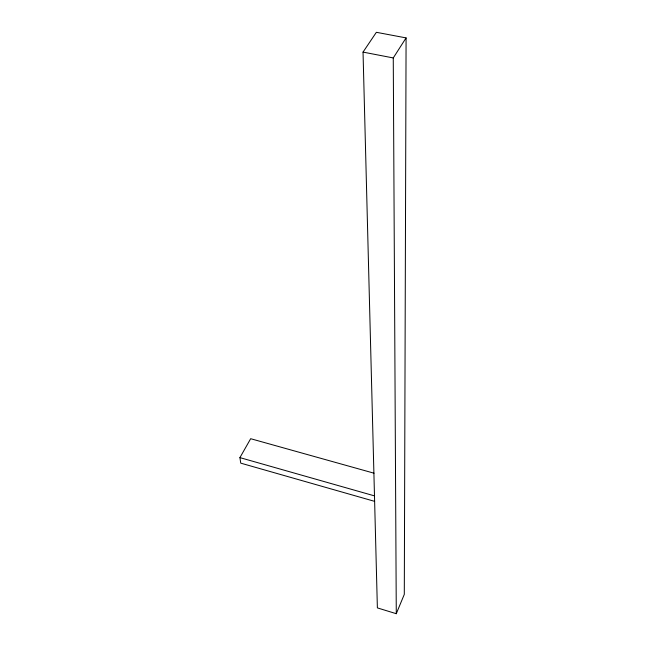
<?xml version="1.0" encoding="UTF-8"?>
<svg xmlns="http://www.w3.org/2000/svg" width="646" height="646" viewBox="0 0 646 646"><rect width="100%" height="100%" fill="white"/><g stroke="black" fill="none" stroke-linecap="round" stroke-linejoin="round"><path stroke-width="0.97" d="M406.084 37.904L404.299 594.368L396.281 613.7L377.377 607.894L363.036 52.1L376.368 32.3L406.084 37.904L393.261 57.938L396.281 613.7M374.632 501.353L240.74 463.142L239.916 457.618L250.672 438.707L374.018 473.195M363.036 52.1L393.261 57.938M239.916 457.618L374.486 495.878"/></g></svg>
